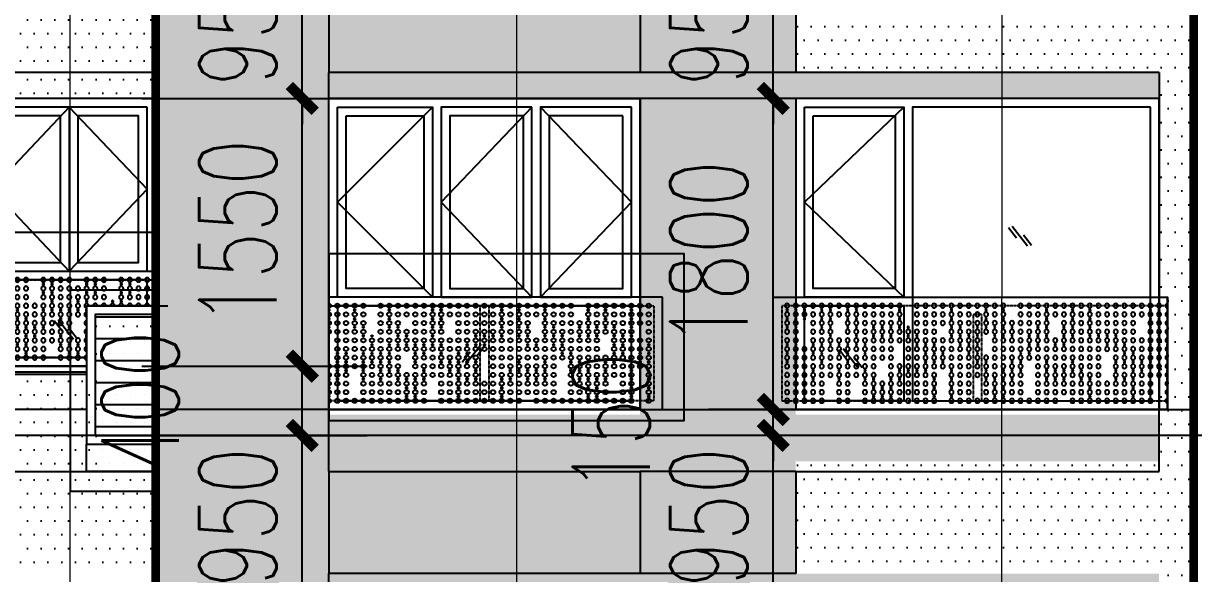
# Model space of a CAD drawing. Header units: millimetres. Extents: x 43 to 235305, y 0 to 139712.
# Drawn here: x 120984 to 127749, y 111491 to 114675 of the extents above; entities that cross this region are included whole.
import ezdxf
from ezdxf.xclip import XClip

# ---------------------------------------------------------------- set-up
doc = ezdxf.new("R2010")
doc.units = ezdxf.units.MM
doc.header["$XCLIPFRAME"] = 2
for name, pattern in [('CONTINOUS', [0]), ('DASH', [0.35, 0.25, -0.1]), ('DOTE', [2.4200000000000004, 2, -0.2, 0.02, -0.2]), ('HIDDEN', [7.5, 5, -2.5])]:
    doc.linetypes.add(name, pattern=pattern)
for name, color, linetype in [('A-AXIS', 1, 'DOTE'), ('A-DRWD-DIMS', 144, 'Continuous'), ('A-ELEV-DRWD', 130, 'Continuous'), ('A-ELEV-LINE', 30, 'Continuous'), ('A-ELEV-LINE1', 33, 'Continuous'), ('A-ELEV-LINE2', 55, 'Continuous'), ('A-ELEV-OPEN', 253, 'Continuous'), ('A-ELEV-OUT2', 6, 'CONTINOUS'), ('A-ELEV-PATT', 55, 'Continuous'), ('A-ELEV-SHUT', 215, 'Continuous'), ('A-HATH1', 251, 'Continuous'), ('D-Hole', 8, 'HIDDEN'), ('DIM_IDEN', 3, 'Continuous'), ('Sun', 138, 'Continuous')]:
    doc.layers.add(name, color=color, linetype=linetype)
doc.styles.add('_TCH_DIM_T3', font='SIMPLEX', dxfattribs={"width": 0.7058823529411767, "bigfont": 'GBCBIG'})
doc.dimstyles.new('_TCH_ARCH&&150', dxfattribs={"dimtxt": 446.25, "dimasz": 150, "dimexe": 375, "dimexo": 450, "dimgap": 150, "dimtad": 1, "dimdec": 0, "dimzin": 0, "dimdsep": 46, "dimtxsty": '_TCH_DIM_T3', "dimblk": 'ARCHTICK', "dimcen": 0.09, "dimclrt": 7, "dimazin": 2, "dimtfac": 1, "dimtdec": 0, "dimtix": 1, "dimtmove": 2, "dimatfit": 3, "dimfxl": 1, "dimtolj": 1, "dimtzin": 0, "dimarcsym": 0})

# ---------------------------------------------------------------- blocks, each defined once
blk = doc.blocks.new('A$C25156A68')
at = {"layer": 'A-ELEV-PATT'}
h = blk.add_hatch(dxfattribs=at)
h.set_pattern_fill('ANSI31', color=256, scale=80, angle=135, style=0)
h.set_pattern_definition([(180, (-96021.55475567048, 77543.15562323859), (-2.131628207280301e-14, -127), [])])
h.paths.add_polyline_path([(50.00002816447522, 850.00000803289), (550.0000281643588, 850.00000803289), (550.0000281860121, 150.00000803289), (50.00002818601206, 150.00000803289)])
at = {"layer": 'A-ELEV-LINE'}
blk.add_lwpolyline([(2.818601205945015e-05, 99.99999999988358), (2.818601205945015e-05, -60.00000000011642), (600.0000281860121, -60.00000000011642), (600.0000281860121, 99.99999999988358)], close=True, dxfattribs=at)
at = {"layer": 'A-ELEV-SHUT'}
for points in [[(2.816447522491217e-05, 900.00000803289), (600.0000281643588, 900.00000803289), (600.0000281860121, 100.00000803289), (2.818601205945015e-05, 100.00000803289)], [(50.00002816447522, 850.00000803289), (550.0000281643588, 850.00000803289), (550.0000281860121, 150.00000803289), (50.00002818601206, 150.00000803289)]]:
    blk.add_lwpolyline(points, close=True, dxfattribs=at)
blk = doc.blocks.new('GGGG')
at = {"layer": 'A-ELEV-OPEN'}
for p, q in [((-176.0290317090694, -227.4544437791919), (0, 0)), ((-127.9908184655942, -95.66718616965227), (-220.3852467753459, -215.0538753734436)), ((-48.03821324394085, -131.787257609365), (44.356215065578, -12.40056840592297))]:
    blk.add_line(p, q, dxfattribs=at)
blk = doc.blocks.new('A$C26D120F1')
blk.add_circle((0, 0), 12.5)
blk = doc.blocks.new('A$C357E671F')
at = {"layer": 'D-Hole', "ltscale": 0.02}
blk.add_line((1055.071095904917, 550), (1055.071095904917, 150.0000000001455), dxfattribs=at)
at = {"layer": 'Sun'}
blk.add_lwpolyline([(2060, 600), (0, 600), (0, -50), (2060, -50)], close=True, dxfattribs=at)
at = {"layer": 'Sun', "color": 8, "linetype": 'DASH', "ltscale": 0.2}
for points in [[(50.07109590491746, 550), (2010.071095904917, 550), (2010.071095904917, 0), (50.07109590491746, 0)], [(1005.071095904976, 550), (1055.071095904917, 550), (1055.071095904917, 0), (1005.071095904976, 0)]]:
    blk.add_lwpolyline(points, close=True, dxfattribs=at)
at = {"layer": 'Sun'}
for centre in [(130, 525), (130, 475), (280, 525), (280, 475), (480, 525), (480, 475), (730, 525), (730, 475), (780, 525), (780, 475), (1130, 525), (1130, 475), (1230, 525), (1230, 475), (1380, 525), (1380, 475), (1630, 525), (1630, 475), (1730, 525), (1730, 475), (1880, 525), (1880, 475), (80, 425), (130, 425), (280, 425), (330, 425), (480, 425), (530, 425), (730, 425), (780, 425), (1130, 425), (1230, 425), (1280, 425), (1380, 425), (1430, 425), (1580, 425), (1630, 425), (1680, 425), (1730, 425), (1780, 425), (1880, 425), (80, 375), (330, 375), (380, 375), (530, 375), (580, 375), (730, 375), (980, 375), (1030, 375), (1080, 375), (1130, 375), (1230, 375), (1280, 375), (1380, 375), (1430, 375), (1480, 375), (1580, 375), (1630, 375), (1680, 375), (1780, 375), (1830, 375), (1880, 375), (80, 325), (80, 275), (180, 275), (230, 275), (330, 275), (380, 325), (380, 275), (430, 275), (480, 325), (480, 275), (530, 325), (580, 325), (630, 325), (630, 275), (680, 325), (680, 275), (730, 325), (780, 325), (780, 275), (880, 275), (930, 325), (930, 275), (980, 325), (1030, 325), (1280, 325), (1330, 325), (1430, 325), (1480, 325), (1480, 275), (1530, 275), (1780, 325), (1780, 275), (1830, 325), (1830, 275), (1930, 275), (1980, 325), (1980, 275), (180, 225), (230, 225), (330, 225), (380, 225), (430, 225), (480, 225), (630, 225), (780, 225), (830, 225), (880, 225), (930, 225), (980, 225), (1230, 225), (1380, 225), (1530, 225), (1580, 225), (1730, 225), (1780, 225), (1930, 225), (1980, 225), (180, 175), (230, 175), (330, 175), (430, 175), (480, 175), (530, 175), (680, 175), (830, 175), (880, 175), (980, 175), (1180, 175), (1230, 175), (1280, 175), (1330, 175), (1380, 175), (1530, 175), (1580, 175), (1630, 175), (1730, 175), (1880, 175), (130, 125), (130, 75), (180, 125), (330, 125), (430, 125), (530, 125), (580, 125), (580, 75), (630, 125), (630, 75), (680, 125), (880, 125), (880, 75), (930, 125), (980, 125), (1130, 125), (1130, 75), (1180, 125), (1280, 125), (1330, 125), (1380, 125), (1580, 125), (1630, 125), (1630, 75), (1680, 125), (1680, 75), (1730, 125), (1880, 125), (1880, 75), (1980, 125), (1980, 75), (130, 25), (580, 25), (630, 25), (880, 25), (1130, 25), (1630, 25), (1680, 25), (1880, 25), (1980, 25)]:
    blk.add_circle(centre, 5, dxfattribs=at)
for p in [(80, 550), (130, 550), (180, 550), (230, 550), (280, 550), (330, 550), (430, 550), (480, 550), (530, 550), (580, 550), (630, 550), (680, 550), (730, 550), (780, 550), (830, 550), (880, 550), (930, 550), (980, 550), (1030, 550), (1080, 550), (1130, 550), (1180, 550), (1230, 550), (1280, 550), (1330, 550), (1380, 550), (1430, 550), (1480, 550), (1530, 550), (1630, 550), (1680, 550), (1730, 550), (1780, 550), (1830, 550), (1880, 550), (1930, 550), (1980, 550), (80, 500), (130, 500), (180, 500), (230, 500), (280, 500), (330, 500), (430, 500), (480, 500), (530, 500), (580, 500), (630, 500), (680, 500), (730, 500), (780, 500), (830, 500), (880, 500), (930, 500), (980, 500), (1030, 500), (1080, 500), (1130, 500), (1180, 500), (1230, 500), (1280, 500), (1330, 500), (1380, 500), (1430, 500), (1480, 500), (1530, 500), (1630, 500), (1680, 500), (1730, 500), (1780, 500), (1830, 500), (1880, 500), (1930, 500), (1980, 500), (80, 450), (80, 400), (130, 450), (130, 400), (180, 450), (180, 400), (230, 450), (230, 400), (280, 450), (280, 400), (330, 450), (330, 400), (430, 450), (430, 400), (480, 450), (480, 400), (530, 450), (530, 400), (580, 400), (630, 450), (630, 400), (680, 450), (680, 400), (730, 450), (730, 400), (780, 450), (780, 400), (880, 450), (880, 400), (930, 450), (930, 400), (980, 450), (980, 400), (1030, 450), (1030, 400), (1080, 450), (1080, 400), (1130, 450), (1130, 400), (1180, 450), (1180, 400), (1230, 450), (1230, 400), (1280, 450), (1280, 400), (1380, 450), (1380, 400), (1430, 450), (1430, 400), (1480, 450), (1480, 400), (1530, 450), (1530, 400), (1580, 450), (1580, 400), (1630, 450), (1630, 400), (1680, 450), (1680, 400), (1730, 450), (1730, 400), (1780, 450), (1780, 400), (1830, 450), (1830, 400), (1880, 450), (1880, 400), (1930, 450), (1980, 450), (1980, 400), (80, 350), (180, 350), (230, 350), (280, 350), (330, 350), (380, 350), (430, 350), (480, 350), (530, 350), (580, 350), (630, 350), (680, 350), (730, 350), (780, 350), (830, 350), (880, 350), (930, 350), (980, 350), (1030, 350), (1080, 350), (1130, 350), (1180, 350), (1230, 350), (1280, 350), (1330, 350), (1380, 350), (1430, 350), (1480, 350), (1530, 350), (1580, 350), (1630, 350), (1680, 350), (1780, 350), (1830, 350), (1880, 350), (1930, 350), (1980, 350), (80, 300), (180, 300), (230, 300), (280, 300), (330, 300), (380, 300), (430, 300), (480, 300), (530, 300), (580, 300), (630, 300), (680, 300), (730, 300), (780, 300), (830, 300), (880, 300), (930, 300), (980, 300), (1030, 300), (1080, 300), (1130, 300), (1180, 300), (1230, 300), (1280, 300), (1330, 300), (1380, 300), (1430, 300), (1480, 300), (1530, 300), (1580, 300), (1630, 300), (1680, 300), (1780, 300), (1830, 300), (1880, 300), (1930, 300), (1980, 300), (80, 250), (80, 200), (130, 200), (180, 250), (180, 200), (230, 250), (230, 200), (280, 250), (280, 200), (330, 250), (330, 200), (380, 250), (380, 200), (430, 250), (430, 200), (480, 250), (480, 200), (530, 250), (530, 200), (630, 250), (630, 200), (680, 250), (680, 200), (730, 250), (730, 200), (780, 250), (780, 200), (830, 250), (830, 200), (880, 250), (880, 200), (930, 250), (930, 200), (980, 250), (980, 200), (1080, 250), (1080, 200), (1130, 250), (1130, 200), (1180, 250), (1180, 200), (1230, 250), (1230, 200), (1280, 250), (1280, 200), (1330, 250), (1330, 200), (1380, 250), (1380, 200), (1430, 250), (1430, 200), (1480, 250), (1530, 250), (1530, 200), (1580, 250), (1580, 200), (1630, 250), (1630, 200), (1680, 250), (1680, 200), (1730, 250), (1730, 200), (1780, 250), (1780, 200), (1830, 250), (1830, 200), (1880, 250), (1880, 200), (1930, 250), (1930, 200), (1980, 250), (1980, 200), (80, 150), (130, 150), (180, 150), (230, 150), (330, 150), (380, 150), (430, 150), (480, 150), (530, 150), (580, 150), (630, 150), (680, 150), (730, 150), (780, 150), (830, 150), (880, 150), (930, 150), (980, 150), (1080, 150), (1130, 150), (1180, 150), (1230, 150), (1280, 150), (1330, 150), (1380, 150), (1430, 150), (1530, 150), (1580, 150), (1630, 150), (1680, 150), (1730, 150), (1780, 150), (1830, 150), (1880, 150), (1980, 150), (80, 100), (130, 100), (180, 100), (230, 100), (330, 100), (380, 100), (430, 100), (480, 100), (530, 100), (580, 100), (630, 100), (680, 100), (780, 100), (830, 100), (880, 100), (930, 100), (980, 100), (1030, 100), (1080, 100), (1130, 100), (1180, 100), (1230, 100), (1280, 100), (1330, 100), (1380, 100), (1430, 100), (1530, 100), (1580, 100), (1630, 100), (1680, 100), (1730, 100), (1830, 100), (1880, 100), (1980, 100), (80, 50), (80, 0), (130, 50), (130, 0), (180, 50), (180, 0), (230, 50), (230, 0), (280, 0), (330, 50), (330, 0), (380, 50), (380, 0), (430, 50), (430, 0), (480, 50), (480, 0), (530, 50), (530, 0), (580, 50), (580, 0), (630, 50), (630, 0), (680, 50), (680, 0), (780, 50), (780, 0), (830, 50), (830, 0), (880, 50), (880, 0), (930, 50), (930, 0), (980, 50), (980, 0), (1030, 50), (1030, 0), (1080, 50), (1080, 0), (1130, 50), (1130, 0), (1180, 50), (1180, 0), (1230, 50), (1230, 0), (1280, 50), (1330, 50), (1330, 0), (1380, 50), (1380, 0), (1430, 50), (1430, 0), (1480, 0), (1530, 50), (1530, 0), (1580, 50), (1580, 0), (1630, 50), (1630, 0), (1680, 50), (1680, 0), (1730, 50), (1730, 0), (1780, 0), (1830, 50), (1830, 0), (1880, 50), (1880, 0), (1980, 50), (1980, 0)]:
    blk.add_blockref('A$C26D120F1', p, dxfattribs=at)
blk = doc.blocks.new('A$C55CC3E66')
at = {"layer": 'A-ELEV-DRWD'}
for points in [[(49.99946904956596, 1750.000250121375), (574.9994691211614, 1750.000250121433), (574.9994691212196, 650.0002491150226), (49.99946904962417, 650.0002491149644)], [(99.99946904944954, 1700.000250121375), (524.9994691211614, 1700.000250121433), (524.9994691212196, 700.0002491150226), (99.99946904962417, 700.0002491149644)], [(624.9994690127205, 1750.000250121579), (1149.999469084432, 1750.000250121637), (1149.999469084723, 650.0002491148771), (624.9994690130115, 650.0002491148189)], [(674.9994690128369, 1700.000250121579), (1099.999469084432, 1700.000250121637), (1099.999469084723, 700.0002491148771), (674.9994690130115, 700.0002491148189)], [(1749.999469156377, 1750.000250121724), (1199.999469084665, 1750.000250121637), (1199.999469084723, 650.0002491148771), (1749.999469156435, 650.0002491149644)], [(1699.999469156261, 1700.000250121724), (1249.999469084665, 1700.000250121637), (1249.999469084723, 700.0002491148771), (1699.999469156435, 700.0002491149644)], [(1445.264587317128, 50.00024808663875), (49.99946915637702, 50.00024808669696), (49.99946915637702, 600.0002491149935), (1749.999469156377, 600.0002491149353), (1749.999469156377, 50.00024808678427), (49.99946915637702, 50.00024808681337)]]:
    blk.add_lwpolyline(points, close=True, dxfattribs=at)
at = {"layer": 'A-ELEV-LINE1'}
blk.add_lwpolyline([(1799.999469156493, 1800.000250121753), (-0.0005308435065671802, 1800.000250121753), (-0.000530843622982502, 0.000250123004661873), (1799.999469156377, 0.000250123004661873)], close=True, dxfattribs=at)
at = {"layer": 'A-ELEV-OPEN'}
for points in [[(574.9994691211614, 1750.000250121782), (49.99946904962417, 1200.000249618344), (574.9994691214524, 650.0002491150226)], [(624.9994690128369, 1750.000250121579), (1149.999469084549, 1200.000249618257), (624.9994690128951, 650.0002491148189)], [(1199.999469084549, 1750.000250121637), (1749.999469156261, 1200.000249618344), (1199.999469084607, 650.0002491148771)]]:
    blk.add_lwpolyline(points, dxfattribs=at)
at = {"layer": 'A-ELEV-OPEN', "extrusion": (0, 0, -1), "xscale": 0.5, "yscale": 0.5, "zscale": -0.5}
blk.add_blockref('GGGG', (-918.7941323898267, 378.4188327957527), dxfattribs=at)
at = {"layer": 'Sun'}
ref = blk.add_blockref('A$C357E671F', (1929.999469049624, 50.00025010760874), dxfattribs=dict(at, xscale=-1))
XClip(ref).set_block_clipping_path([(129.99999989321805, -113.494122393211), (2185.2464638700185, 850.0000000147702)])
blk = doc.blocks.new('A$C51B9566A')
at = {"layer": 'Sun'}
blk.add_lwpolyline([(1260, 550), (0, 550), (0, 0), (1260, 0)], close=True, dxfattribs=at)
at = {"layer": 'Sun', "color": 8, "linetype": 'DASH', "ltscale": 0.2}
blk.add_lwpolyline([(1210, 500), (50, 500), (50, 50), (1210, 50)], close=True, dxfattribs=at)
at = {"layer": 'Sun'}
for centre in [(80, 475), (130, 475), (280, 475), (330, 475), (480, 475), (530, 475), (730, 475), (780, 475), (1130, 475), (80, 425), (130, 425), (280, 425), (330, 425), (480, 425), (530, 425), (730, 425), (780, 425), (1130, 425), (80, 375), (330, 375), (380, 375), (530, 375), (580, 375), (730, 375), (980, 375), (1030, 375), (1080, 375), (1130, 375), (1180, 375), (80, 325), (80, 275), (180, 275), (230, 275), (330, 275), (380, 325), (380, 275), (430, 275), (480, 325), (480, 275), (530, 325), (580, 325), (630, 325), (630, 275), (680, 325), (680, 275), (730, 325), (780, 325), (780, 275), (880, 275), (930, 325), (930, 275), (980, 325), (1030, 325), (1080, 275), (1180, 325), (180, 225), (230, 225), (330, 225), (380, 225), (430, 225), (480, 225), (630, 225), (780, 225), (830, 225), (880, 225), (930, 225), (980, 225), (1080, 225), (1130, 225), (180, 175), (230, 175), (330, 175), (430, 175), (480, 175), (530, 175), (680, 175), (830, 175), (880, 175), (980, 175), (1130, 175), (1180, 175), (130, 125), (130, 75), (180, 125), (330, 125), (430, 125), (530, 125), (580, 125), (580, 75), (630, 125), (630, 75), (680, 125), (880, 125), (880, 75), (930, 125), (980, 125), (1130, 125), (1130, 75), (1180, 125)]:
    blk.add_circle(centre, 5, dxfattribs=at)
for p in [(80, 500), (130, 500), (180, 500), (230, 500), (280, 500), (330, 500), (430, 500), (480, 500), (530, 500), (630, 500), (680, 500), (730, 500), (780, 500), (880, 500), (930, 500), (980, 500), (1030, 500), (1080, 500), (1130, 500), (1180, 500), (80, 450), (80, 400), (130, 450), (130, 400), (180, 450), (180, 400), (230, 450), (230, 400), (280, 450), (280, 400), (330, 450), (330, 400), (430, 450), (430, 400), (480, 450), (480, 400), (530, 450), (530, 400), (580, 450), (580, 400), (630, 450), (630, 400), (680, 450), (680, 400), (730, 450), (730, 400), (780, 450), (780, 400), (880, 450), (880, 400), (930, 450), (930, 400), (980, 450), (980, 400), (1030, 450), (1030, 400), (1080, 450), (1080, 400), (1130, 450), (1130, 400), (1180, 450), (1180, 400), (80, 350), (180, 350), (230, 350), (280, 350), (330, 350), (380, 350), (430, 350), (480, 350), (530, 350), (580, 350), (630, 350), (680, 350), (730, 350), (780, 350), (830, 350), (880, 350), (930, 350), (980, 350), (1030, 350), (1080, 350), (1130, 350), (1180, 350), (80, 300), (180, 300), (230, 300), (280, 300), (330, 300), (380, 300), (430, 300), (480, 300), (530, 300), (580, 300), (630, 300), (680, 300), (730, 300), (780, 300), (830, 300), (880, 300), (930, 300), (980, 300), (1030, 300), (1080, 300), (1130, 300), (1180, 300), (80, 250), (80, 200), (130, 200), (180, 250), (180, 200), (230, 250), (230, 200), (280, 250), (280, 200), (330, 250), (330, 200), (380, 250), (380, 200), (430, 250), (430, 200), (480, 250), (480, 200), (530, 250), (530, 200), (630, 250), (630, 200), (680, 250), (680, 200), (730, 250), (730, 200), (780, 250), (780, 200), (830, 250), (830, 200), (880, 250), (880, 200), (930, 250), (930, 200), (980, 250), (980, 200), (1080, 250), (1080, 200), (1130, 250), (1130, 200), (1180, 250), (1180, 200), (80, 150), (130, 150), (180, 150), (230, 150), (330, 150), (380, 150), (430, 150), (480, 150), (530, 150), (580, 150), (630, 150), (680, 150), (730, 150), (780, 150), (830, 150), (880, 150), (930, 150), (980, 150), (1080, 150), (1130, 150), (1180, 150), (80, 100), (130, 100), (180, 100), (230, 100), (330, 100), (380, 100), (430, 100), (480, 100), (530, 100), (580, 100), (630, 100), (680, 100), (780, 100), (830, 100), (880, 100), (930, 100), (980, 100), (1030, 100), (1080, 100), (1130, 100), (1180, 100), (80, 50), (130, 50), (180, 50), (230, 50), (280, 50), (330, 50), (380, 50), (430, 50), (480, 50), (530, 50), (580, 50), (630, 50), (680, 50), (780, 50), (830, 50), (880, 50), (930, 50), (980, 50), (1030, 50), (1080, 50), (1130, 50), (1180, 50)]:
    blk.add_blockref('A$C26D120F1', p, dxfattribs=at)
blk = doc.blocks.new('A$C448F658A')
at = {"layer": 'A-ELEV-DRWD'}
blk.add_line((499.9996489819023, 1699.999977486004), (499.9996489817859, 749.9999764795648), dxfattribs=at)
for points in [[(49.9996489463374, 1699.999977486063), (949.999649017991, 1699.999977486063), (949.9996490178746, 749.9999764796521), (49.99964894622099, 749.9999764796521)], [(49.99964894674486, 699.9999764795939), (949.9996489464538, 699.9999764795939), (949.9996489464538, 249.9999754512974), (49.99964894697769, 249.9999754512974)]]:
    blk.add_lwpolyline(points, close=True, dxfattribs=at)
for points in [[(449.9996489817859, 799.9999764795648), (99.99964894622099, 799.9999764796521), (99.9996489463374, 1649.999977486063), (449.9996489819023, 1649.999977486004), (449.9996489817859, 799.9999764795648)], [(549.9996489817859, 799.9999764795648), (549.9996489819023, 1649.999977486004), (899.999649017991, 1649.999977486063), (899.9996490178746, 799.9999764796521), (549.9996489817859, 799.9999764795648)]]:
    blk.add_lwpolyline(points, dxfattribs=at)
at = {"layer": 'A-ELEV-LINE1'}
blk.add_lwpolyline([(-0.000351053022313863, 199.9999774875178), (-0.0003510536625981331, 1749.999977486237), (999.9996489463374, 1749.999977486237), (999.999648946512, 199.9999774875178), (-0.000351053022313863, 199.9999774875178)], dxfattribs=at)
at = {"layer": 'A-ELEV-OPEN'}
for points in [[(499.9996489819023, 1699.999977486004), (49.99964894627919, 1224.999976982857), (499.9996489817859, 749.9999764796521)], [(499.9996489819023, 1699.999977486004), (949.9996490179328, 1224.999976982857), (499.9996489820187, 749.9999764796521)]]:
    blk.add_lwpolyline(points, dxfattribs=at)
at = {"layer": 'A-ELEV-DRWD', "xscale": 0.5, "yscale": 0.5, "zscale": 0.5}
blk.add_blockref('GGGG', (564.6345764442231, 469.0350067435356), dxfattribs=at)
at = {"layer": 'Sun'}
ref = blk.add_blockref('A$C51B9566A', (-130.000351053488, 199.9999774875178), dxfattribs=at)
XClip(ref).set_block_clipping_path([(130.00000000020373, -35.01187695679255), (1301.5942964869027, 774.9999999994179)])
blk = doc.blocks.new('A$C6C3206BB')
at = {"layer": 'Sun'}
blk.add_lwpolyline([(2960, 600), (0, 600), (0, -50), (2960, -50)], close=True, dxfattribs=at)
at = {"layer": 'Sun', "color": 8, "linetype": 'DASH', "ltscale": 0.2}
for points in [[(50.07109590491746, 550), (2910.071095904917, 550), (2910.071095904917, 0), (50.07109590491746, 0)], [(1755.000000000058, 500), (1805, 500), (1805, 0), (1755.000000000058, 0)]]:
    blk.add_lwpolyline(points, close=True, dxfattribs=at)
at = {"layer": 'Sun'}
for centre in [(130, 525), (130, 475), (280, 525), (280, 475), (480, 525), (480, 475), (730, 525), (730, 475), (780, 525), (780, 475), (1130, 525), (1130, 475), (1230, 525), (1230, 475), (1380, 525), (1380, 475), (1630, 525), (1630, 475), (1730, 525), (1730, 475), (1930, 525), (1930, 475), (2230, 525), (2230, 475), (2480, 525), (2480, 475), (2530, 525), (2530, 475), (2630, 525), (2630, 475), (2680, 525), (2680, 475), (2780, 525), (2780, 475), (2830, 525), (2830, 475), (2880, 525), (2880, 475), (80, 425), (130, 425), (280, 425), (330, 425), (480, 425), (530, 425), (730, 425), (780, 425), (1130, 425), (1230, 425), (1280, 425), (1380, 425), (1430, 425), (1580, 425), (1630, 425), (1680, 425), (1730, 425), (1780, 425), (1880, 425), (1930, 425), (2180, 425), (2230, 425), (2280, 425), (2330, 425), (2380, 425), (2480, 425), (2530, 425), (2630, 425), (2680, 425), (2830, 425), (2880, 425), (80, 375), (330, 375), (380, 375), (530, 375), (580, 375), (730, 375), (980, 375), (1030, 375), (1080, 375), (1130, 375), (1230, 375), (1280, 375), (1380, 375), (1430, 375), (1480, 375), (1580, 375), (1630, 375), (1680, 375), (1780, 375), (1830, 375), (1880, 375), (1930, 375), (2130, 375), (2180, 375), (2280, 375), (2330, 375), (2380, 375), (2480, 375), (2630, 375), (80, 325), (180, 275), (230, 275), (330, 275), (380, 325), (380, 275), (430, 275), (480, 325), (480, 275), (530, 325), (580, 325), (630, 325), (630, 275), (680, 325), (680, 275), (730, 325), (780, 325), (780, 275), (880, 275), (930, 325), (930, 275), (980, 325), (1030, 325), (1280, 325), (1330, 325), (1430, 325), (1480, 325), (1480, 275), (1530, 275), (1780, 325), (1780, 275), (1830, 325), (1830, 275), (1880, 325), (1980, 275), (2030, 325), (2030, 275), (2080, 325), (2080, 275), (2130, 325), (2430, 325), (2430, 275), (2480, 325), (2530, 325), (2530, 275), (2580, 325), (2580, 275), (2630, 325), (2680, 325), (2680, 275), (2730, 325), (2730, 275), (2830, 325), (2830, 275), (2880, 325), (2880, 275), (180, 225), (230, 225), (330, 225), (380, 225), (430, 225), (480, 225), (630, 225), (780, 225), (830, 225), (880, 225), (930, 225), (980, 225), (1230, 225), (1380, 225), (1530, 225), (1580, 225), (1730, 225), (1780, 225), (1980, 225), (2030, 225), (2080, 225), (2530, 225), (2680, 225), (2830, 225), (2880, 225), (180, 175), (230, 175), (330, 175), (430, 175), (480, 175), (530, 175), (680, 175), (830, 175), (880, 175), (980, 175), (1180, 175), (1230, 175), (1280, 175), (1330, 175), (1380, 175), (1530, 175), (1580, 175), (1630, 175), (1730, 175), (1930, 175), (2080, 175), (2130, 175), (2180, 175), (2230, 175), (2430, 175), (2580, 175), (2730, 175), (130, 125), (130, 75), (180, 125), (330, 125), (430, 125), (530, 125), (580, 125), (580, 75), (630, 125), (630, 75), (680, 125), (880, 125), (880, 75), (930, 125), (980, 125), (1130, 125), (1130, 75), (1180, 125), (1280, 125), (1330, 125), (1380, 125), (1580, 125), (1630, 125), (1630, 75), (1680, 125), (1680, 75), (1730, 125), (1930, 125), (1930, 75), (2030, 125), (2030, 75), (2230, 125), (2280, 125), (2280, 75), (2330, 75), (2380, 125), (2380, 75), (2430, 125), (2580, 125), (2730, 125), (130, 25), (580, 25), (630, 25), (880, 25), (1130, 25), (1630, 25), (1680, 25), (1930, 25), (2030, 25), (2280, 25), (2330, 25), (2380, 25)]:
    blk.add_circle(centre, 5, dxfattribs=at)
for p in [(80, 550), (130, 550), (180, 550), (230, 550), (280, 550), (330, 550), (430, 550), (480, 550), (530, 550), (580, 550), (630, 550), (680, 550), (730, 550), (780, 550), (830, 550), (880, 550), (930, 550), (980, 550), (1030, 550), (1080, 550), (1130, 550), (1180, 550), (1230, 550), (1280, 550), (1330, 550), (1380, 550), (1430, 550), (1480, 550), (1530, 550), (1630, 550), (1680, 550), (1730, 550), (1780, 550), (1830, 550), (1880, 550), (1930, 550), (1980, 550), (2030, 550), (2080, 550), (2130, 550), (2230, 550), (2280, 550), (2330, 550), (2380, 550), (2430, 550), (2480, 550), (2530, 550), (2580, 550), (2630, 550), (2680, 550), (2730, 550), (2780, 550), (2830, 550), (2880, 550), (80, 500), (130, 500), (180, 500), (230, 500), (280, 500), (330, 500), (430, 500), (480, 500), (530, 500), (580, 500), (630, 500), (680, 500), (730, 500), (780, 500), (830, 500), (880, 500), (930, 500), (980, 500), (1030, 500), (1080, 500), (1130, 500), (1180, 500), (1230, 500), (1280, 500), (1330, 500), (1380, 500), (1430, 500), (1480, 500), (1530, 500), (1630, 500), (1680, 500), (1730, 500), (1780, 500), (1830, 500), (1880, 500), (1930, 500), (1980, 500), (2030, 500), (2080, 500), (2130, 500), (2230, 500), (2280, 500), (2330, 500), (2380, 500), (2430, 500), (2480, 500), (2530, 500), (2580, 500), (2630, 500), (2680, 500), (2730, 500), (2780, 500), (2830, 500), (2880, 500), (80, 450), (80, 400), (130, 450), (130, 400), (180, 450), (180, 400), (230, 450), (230, 400), (280, 450), (280, 400), (330, 450), (330, 400), (430, 450), (430, 400), (480, 450), (480, 400), (530, 450), (530, 400), (580, 400), (630, 450), (630, 400), (680, 450), (680, 400), (730, 450), (730, 400), (780, 450), (780, 400), (880, 450), (880, 400), (930, 450), (930, 400), (980, 450), (980, 400), (1030, 450), (1030, 400), (1080, 450), (1080, 400), (1130, 450), (1130, 400), (1180, 450), (1180, 400), (1230, 450), (1230, 400), (1280, 450), (1280, 400), (1380, 450), (1380, 400), (1430, 450), (1430, 400), (1480, 450), (1480, 400), (1530, 450), (1530, 400), (1580, 450), (1580, 400), (1630, 450), (1630, 400), (1680, 450), (1680, 400), (1730, 450), (1730, 400), (1780, 450), (1780, 400), (1830, 450), (1830, 400), (1880, 450), (1880, 400), (1930, 450), (1930, 400), (1980, 450), (2030, 450), (2030, 400), (2080, 450), (2080, 400), (2130, 450), (2130, 400), (2180, 400), (2230, 450), (2230, 400), (2280, 450), (2280, 400), (2330, 450), (2330, 400), (2380, 450), (2380, 400), (2430, 450), (2430, 400), (2480, 450), (2480, 400), (2530, 450), (2530, 400), (2630, 450), (2630, 400), (2680, 450), (2680, 400), (2730, 450), (2730, 400), (2830, 450), (2830, 400), (2880, 450), (2880, 400), (80, 350), (180, 350), (230, 350), (280, 350), (330, 350), (380, 350), (430, 350), (480, 350), (530, 350), (580, 350), (630, 350), (680, 350), (730, 350), (780, 350), (830, 350), (880, 350), (930, 350), (980, 350), (1030, 350), (1080, 350), (1130, 350), (1180, 350), (1230, 350), (1280, 350), (1330, 350), (1380, 350), (1430, 350), (1480, 350), (1530, 350), (1580, 350), (1630, 350), (1680, 350), (1780, 350), (1830, 350), (1880, 350), (1930, 350), (1980, 350), (2030, 350), (2080, 350), (2130, 350), (2180, 350), (2230, 350), (2280, 350), (2330, 350), (2380, 350), (2430, 350), (2480, 350), (2530, 350), (2580, 350), (2630, 350), (2680, 350), (2730, 350), (2830, 350), (2880, 350), (80, 300), (180, 300), (230, 300), (280, 300), (330, 300), (380, 300), (430, 300), (480, 300), (530, 300), (580, 300), (630, 300), (680, 300), (730, 300), (780, 300), (830, 300), (880, 300), (930, 300), (980, 300), (1030, 300), (1080, 300), (1130, 300), (1180, 300), (1230, 300), (1280, 300), (1330, 300), (1380, 300), (1430, 300), (1480, 300), (1530, 300), (1580, 300), (1630, 300), (1680, 300), (1780, 300), (1830, 300), (1880, 300), (1930, 300), (1980, 300), (2030, 300), (2080, 300), (2130, 300), (2180, 300), (2280, 300), (2330, 300), (2380, 300), (2430, 300), (2480, 300), (2530, 300), (2580, 300), (2630, 300), (2680, 300), (2730, 300), (2780, 300), (2830, 300), (2880, 300), (80, 250), (80, 200), (130, 200), (180, 250), (180, 200), (230, 250), (230, 200), (280, 250), (280, 200), (330, 250), (330, 200), (380, 250), (380, 200), (430, 250), (430, 200), (480, 250), (480, 200), (530, 250), (530, 200), (630, 250), (630, 200), (680, 250), (680, 200), (730, 250), (730, 200), (780, 250), (780, 200), (830, 250), (830, 200), (880, 250), (880, 200), (930, 250), (930, 200), (980, 250), (980, 200), (1080, 250), (1080, 200), (1130, 250), (1130, 200), (1180, 250), (1180, 200), (1230, 250), (1230, 200), (1280, 250), (1280, 200), (1330, 250), (1330, 200), (1380, 250), (1380, 200), (1430, 250), (1430, 200), (1480, 250), (1530, 250), (1530, 200), (1580, 250), (1580, 200), (1630, 250), (1630, 200), (1680, 250), (1680, 200), (1730, 250), (1730, 200), (1780, 250), (1780, 200), (1830, 250), (1830, 200), (1880, 250), (1880, 200), (1930, 250), (1930, 200), (1980, 250), (1980, 200), (2030, 250), (2030, 200), (2080, 250), (2080, 200), (2130, 250), (2130, 200), (2180, 250), (2180, 200), (2230, 200), (2280, 250), (2280, 200), (2330, 250), (2380, 250), (2380, 200), (2430, 250), (2430, 200), (2480, 250), (2480, 200), (2530, 250), (2530, 200), (2580, 250), (2580, 200), (2630, 250), (2630, 200), (2680, 250), (2680, 200), (2730, 250), (2730, 200), (2780, 250), (2780, 200), (2830, 250), (2830, 200), (2880, 250), (2880, 200), (80, 150), (130, 150), (180, 150), (230, 150), (330, 150), (380, 150), (430, 150), (480, 150), (530, 150), (580, 150), (630, 150), (680, 150), (730, 150), (780, 150), (830, 150), (880, 150), (930, 150), (980, 150), (1080, 150), (1130, 150), (1180, 150), (1230, 150), (1280, 150), (1330, 150), (1380, 150), (1430, 150), (1530, 150), (1580, 150), (1630, 150), (1680, 150), (1730, 150), (1780, 150), (1830, 150), (1880, 150), (1930, 150), (2030, 150), (2080, 150), (2130, 150), (2180, 150), (2230, 150), (2280, 150), (2380, 150), (2430, 150), (2480, 150), (2530, 150), (2580, 150), (2630, 150), (2680, 150), (2730, 150), (2780, 150), (2830, 150), (2880, 150), (80, 100), (130, 100), (180, 100), (230, 100), (330, 100), (380, 100), (430, 100), (480, 100), (530, 100), (580, 100), (630, 100), (680, 100), (780, 100), (830, 100), (880, 100), (930, 100), (980, 100), (1030, 100), (1080, 100), (1130, 100), (1180, 100), (1230, 100), (1280, 100), (1330, 100), (1380, 100), (1430, 100), (1530, 100), (1580, 100), (1630, 100), (1680, 100), (1730, 100), (1830, 100), (1880, 100), (1930, 100), (2030, 100), (2080, 100), (2130, 100), (2180, 100), (2230, 100), (2280, 100), (2330, 100), (2380, 100), (2430, 100), (2530, 100), (2580, 100), (2680, 100), (2730, 100), (2780, 100), (2830, 100), (2880, 100), (80, 50), (80, 0), (130, 50), (130, 0), (180, 50), (180, 0), (230, 50), (230, 0), (280, 0), (330, 50), (330, 0), (380, 50), (380, 0), (430, 50), (430, 0), (480, 50), (480, 0), (530, 50), (530, 0), (580, 50), (580, 0), (630, 50), (630, 0), (680, 50), (680, 0), (780, 50), (780, 0), (830, 50), (830, 0), (880, 50), (880, 0), (930, 50), (930, 0), (980, 50), (980, 0), (1030, 50), (1030, 0), (1080, 50), (1080, 0), (1130, 50), (1130, 0), (1180, 50), (1180, 0), (1230, 50), (1230, 0), (1280, 50), (1330, 50), (1330, 0), (1380, 50), (1380, 0), (1430, 50), (1430, 0), (1480, 0), (1530, 50), (1530, 0), (1580, 50), (1580, 0), (1630, 50), (1630, 0), (1680, 50), (1680, 0), (1730, 50), (1730, 0), (1780, 0), (1830, 50), (1830, 0), (1880, 50), (1880, 0), (1930, 50), (1930, 0), (2030, 50), (2030, 0), (2080, 50), (2080, 0), (2130, 50), (2130, 0), (2180, 50), (2180, 0), (2230, 50), (2230, 0), (2280, 50), (2280, 0), (2330, 50), (2330, 0), (2380, 50), (2380, 0), (2430, 50), (2430, 0), (2530, 50), (2530, 0), (2580, 50), (2580, 0), (2680, 50), (2680, 0), (2730, 50), (2730, 0), (2780, 50), (2780, 0), (2830, 50), (2830, 0), (2880, 50), (2880, 0)]:
    blk.add_blockref('A$C26D120F1', p, dxfattribs=at)
blk = doc.blocks.new('A$C33016C81')
at = {"layer": 'A-HATH1'}
h = blk.add_hatch(dxfattribs=at)
h.set_pattern_fill('DOTS', color=256, scale=50, style=0)
h.set_pattern_definition([(7.016709298534877e-15, (4199.999918452348, 120.0000080330065), (39.6875, 79.375), [0, -79.375])])
h.paths.add_polyline_path([(6499.999918379704, 5590.000008032919), (4399.999918451882, 5590.000008032919), (4399.999918451882, 5920.000000000087), (4199.999918452348, 5920.000000000087), (4199.999918452348, 120.0000080330065), (4399.999918451416, 120.0000080330065), (4399.999918451416, 150.0000540064939), (4399.9999184513, 1950.000054006116), (4399.999918451766, 2100.000008032512), (6499.999918379821, 2100.000008032657), (6499.999918379704, 2750.000008032919), (4399.999918451882, 2750.000008032919), (4399.999918451416, 3050.000054006494), (4399.9999184513, 4850.000054006116), (4399.999918451766, 5000.000008032453), (6499.999918379821, 5000.000008032715)])
h = blk.add_hatch(dxfattribs=at)
h.set_pattern_fill('DOTS', color=256, scale=50, style=0)
h.set_pattern_definition([(7.016709298534877e-15, (4399.999918430403, 150.0000080330356), (39.6875, 79.375), [0, -79.375])])
h.paths.add_polyline_path([(9199.999918454676, 5919.999954026513), (7399.999918526621, 5919.999954026513), (7399.999918526621, 5949.999999999971), (6499.999918379588, 5949.999999999971), (6499.999918379588, 5920.000000000087), (4399.999918451882, 5920.000000000087), (4399.999918451882, 5590.000008032919), (6499.999918379704, 5590.000008032919), (7399.999918454385, 5590.000008032919), (9199.999918454676, 5590.000008032919)])
h.paths.add_polyline_path([(7399.999918379704, 5590.000008032919), (6499.999918379704, 5590.000008032686), (6499.999918379821, 5000.000008032686), (7399.999918379821, 5000.000008032774)])
h.paths.add_polyline_path([(9199.999918379704, 5590.000008032919), (7399.999918379704, 5590.000008033065), (7399.999918379821, 5000.000008032832), (9199.99991837982, 5000.000008033036)])
h.paths.add_polyline_path([(9199.999918090238, 5000.000008033036), (7399.999918379821, 5000.000008032832), (6499.999918379646, 5000.000008032686), (4399.999918451766, 5000.000008032453), (4399.999918430403, 4850.000054006116), (6499.999918379472, 4850.000008032628), (7399.999918454443, 4850.000008032774), (9199.999918090238, 4850.000008596428)])
h.paths.add_polyline_path([(7399.999918090296, 4850.000008032774), (6499.999918379472, 4850.000008032686), (6499.999918379588, 3050.000008032919), (7399.999918090471, 3050.000008032919)])
h.paths.add_polyline_path([(9199.999918454676, 3019.999962059432), (7399.999918526562, 3019.999962059403), (7399.999918526562, 3050.000008032919), (6499.999918379588, 3050.000008032919), (6499.999918379588, 3020.000008033006), (4399.999918451882, 3020.000008033006), (4399.999918451882, 2750.000008032919), (6499.999918379704, 2750.000008032919), (7399.999918454385, 2750.000008032774), (9199.999918454676, 2750.000008032919)])
h.paths.add_polyline_path([(7399.999918379704, 2750.000008032774), (6499.999918379704, 2750.000008032686), (6499.999918379821, 2100.000008032686), (7399.999918379821, 2100.000008032774)])
h.paths.add_polyline_path([(9199.999918090238, 2100.000008032919), (7399.999918379821, 2100.000008032745), (6499.999918379646, 2100.000008032686), (4399.999918451766, 2100.000008032512), (4399.999918430403, 1950.000054006116), (6499.999918379472, 1950.000008032628), (7399.999918454443, 1950.000008032774), (9199.999918090238, 1950.000008596428)])
h.paths.add_polyline_path([(9199.999918454734, 2750.000008032919), (7399.999918379704, 2750.000008032919), (7399.999918379821, 2100.000008032745), (9199.999918454618, 2100.000008032919)])
h.paths.add_polyline_path([(10199.9999184513, 5649.999991966964), (10199.9999184513, 5749.999999999854), (10199.9999184513, 5950.000008597708), (9999.999918441055, 5949.999999999971), (9199.999918454152, 5949.999999999971), (9199.999918454094, 5800.000000000058), (9199.999918454676, 5590.000008032919), (9199.99991837982, 5000.000008033123), (9199.999918090238, 4850.000008596428), (9199.99991809047, 3050.000008597708), (10199.9999184513, 3050.000008597708)])
h.paths.add_polyline_path([(10199.9999184513, 3050.000008597708), (9199.999918454734, 3050.000008597708), (9199.999918454734, 3019.999962059432), (9199.999918454676, 2750.000008032919), (9199.999918454618, 2100.000008032919), (9199.999918090238, 1950.000008596428), (9199.99991809047, 150.0000085977081), (10199.9999184513, 150.0000085977081)])
h.paths.add_polyline_path([(7399.999918090296, 1950.000008032774), (6499.999918379472, 1950.000008032686), (6499.999918379588, 150.0000080330356), (7399.999918090471, 150.0000085977081)])
h = blk.add_hatch(dxfattribs=at)
h.set_pattern_fill('DOTS', color=256, scale=50, style=0)
h.set_pattern_definition([(7.016709298534877e-15, (10199.9999184513, 2750.000008031988), (39.6875, 79.375), [0, -79.375])])
h.paths.add_polyline_path([(11199.99991845211, 3270.000008032919), (10549.99991843494, 3270.00000802867), (10549.99991842476, 3600.000008032919), (10199.9999184513, 3600.000008032919), (10199.9999184513, 2689.999999999854), (11199.99991845206, 2690.000008031813), (11199.9999184513, 3050.000008597708), (11850.00047836147, 3050.000008597708), (11850.00047836147, 5950.000088887609), (11699.99976646842, 5950.000276103907), (11199.9999184513, 5950.000276103907), (11199.99991845194, 5000.000008032133), (10199.9999184513, 5000.000008031639), (10199.9999184513, 4850.000008031639), (11199.99991845211, 4850.000008031639)])
h = blk.add_hatch(dxfattribs=at)
h.set_pattern_fill('DOTS', color=256, scale=50, style=0)
h.set_pattern_definition([(7.016709298534877e-15, (10199.9999184513, 5000.000008031639), (39.6875, 79.375), [0, -79.375])])
h.paths.add_polyline_path([(11199.99991845206, 5650.000008031959), (10599.99991844641, 5650.000008031988), (10599.99991844641, 5649.999991966964), (10199.9999184513, 5649.999991966964), (10199.9999184513, 5000.000008031639), (11199.99991845194, 5000.000008032133)])
h = blk.add_hatch(dxfattribs=at)
h.set_pattern_fill('DOTS', color=256, scale=50, style=0)
h.set_pattern_definition([(7.016709298534877e-15, (10199.9999184513, 2100.000008031639), (39.6875, 79.375), [0, -79.375])])
h.paths.add_polyline_path([(11199.99991845206, 2690.000008031988), (10199.9999184513, 2690.000008031988), (10199.9999184513, 2100.000008031639), (11199.99991845194, 2100.000008032162)])
at = {"layer": 'A-ELEV-DRWD'}
for points in [[(4449.999918450718, 4800.000054005912), (5824.999918415677, 4800.000008032628), (5824.999918415793, 3100.000005996873), (4449.999918450834, 3100.000051970157)], [(6449.999918379472, 4800.000008032919), (5874.99991830776, 4800.000008032919), (5874.999918307643, 3700.00000702517), (6449.999918379355, 3700.00000702517)], [(6399.999918379472, 4750.000008032919), (5924.99991830776, 4750.000008032919), (5924.999918307643, 3750.00000702517), (6399.999918379355, 3750.00000702517)], [(6449.999918379588, 3650.000007025228), (5874.999918307643, 3650.000007025228), (5874.999918307643, 3100.000005996932), (6449.999918379588, 3100.000005996932)]]:
    blk.add_lwpolyline(points, close=True, dxfattribs=at)
at = {"layer": 'A-ELEV-LINE1'}
for p, q in [((10199.9999184513, -1.164153218269348e-10), (10199.9999184513, 6170.00000803289)), ((6499.999918379704, 5590.000008032919), (6499.999918379821, 5000.000008032745)), ((7399.999918379704, 5590.00000803289), (7399.999918379821, 5000.000008032803)), ((9199.999918379704, 5590.00000803321), (9199.99991837982, 5000.000008033123)), ((4399.999918451766, 5000.000008032453), (6499.999918379821, 5000.000008032715)), ((4399.999918451766, 5000.000008032512), (4399.999918430403, 4850.000008032512)), ((7399.999918379821, 5000.000008032832), (9199.99991845456, 5000.000008033036)), ((10199.99991845194, 5000.000008031639), (11199.99991845194, 5000.000008032133)), ((4399.999918452289, 4850.00000803257), (4399.999918451998, 3050.000008032919)), ((6499.999918379821, 4850.000008032745), (6499.999918379763, 3050.000008032919)), ((7399.999918454443, 3050.000008032919), (7399.999918454443, 4850.000008032803)), ((7399.999918454443, 4850.000008032803), (9199.999918454443, 4850.000008033036)), ((4399.999918451882, 2690.000008032919), (4399.999918451882, 3050.000008032919)), ((6499.999918379704, 2690.000008032919), (4399.999918451882, 2690.000008032919)), ((6499.999918379704, 2690.000008032919), (6499.999918379821, 2100.000008032745)), ((9199.999918454676, 2690.000008032919), (7399.999918379704, 2690.000008032919)), ((7399.999918379704, 2690.000008032977), (7399.999918379821, 2100.000008032803)), ((9199.999918454734, 2690.000008032919), (9199.999918454618, 2100.000008032919)), ((11199.9999184513, 2690.000008031988), (10199.999918452, 2690.000008031988)), ((7399.999918379821, 2100.000008032745), (9199.99991845456, 2100.000008032919))]:
    blk.add_line(p, q, dxfattribs=at)
blk.add_lwpolyline([(4399.9999184513, 4850.000054006116), (6499.999918379472, 4850.000008032628), (6499.999918379588, 3050.000008033036), (4399.999918451416, 3050.000054006494)], close=True, dxfattribs=at)
at = {"layer": 'A-ELEV-LINE2'}
for p, q in [((6499.999918379646, 5000.000008032686), (7399.999918454443, 5000.000008032774)), ((9199.999918090238, 4850.000008596428), (9199.999918090238, 5000.000008596428)), ((6499.999918379646, 4850.000008032686), (7399.999918454443, 4850.000008032774)), ((4399.999918451416, 3050.000054006494), (4199.999918451882, 3050.000054006494)), ((7399.999918454443, 3050.000008032919), (6499.999918379704, 3050.000008032919)), ((9199.99991809047, 3050.000008597708), (10199.99991845188, 3050.000008597708)), ((9199.999918454676, 2690.000008032919), (9199.999918454676, 3050.000008597708)), ((10599.999918441, 3050.000008597708), (11850.00047836135, 3050.000008597708)), ((6499.999918379588, 2690.000008032686), (7399.999918454385, 2690.000008032774)), ((6499.999918379646, 2100.000008032686), (7399.999918454443, 2100.000008032774)), ((9199.999918090238, 1950.000008596428), (9199.999918090238, 2100.000008596428))]:
    blk.add_line(p, q, dxfattribs=at)
at = {"layer": 'A-ELEV-OPEN'}
blk.add_lwpolyline([(5874.99991830776, 4800.000008032919), (6449.999918379355, 4250.000007529015), (5874.999918307643, 3700.00000702517)], dxfattribs=at)
at = {"layer": 'Sun'}
blk.add_lwpolyline([(4349.999918451416, 3050.000008033036), (4349.999918451358, 3700.000008033036)], dxfattribs=at)
at = {"extrusion": (0, 0, -1), "xscale": -1, "zscale": -1}
blk.add_blockref('A$C55CC3E66', (-7400.000449662155, 3049.999758474674), dxfattribs=at)
ref = blk.add_blockref('A$C448F658A', (10200.00027023401, 3100.00003054543))
XClip(ref).set_block_clipping_path([(1170.3066133825341, 153.89199763190118), (399.99964820139576, 153.89199761112104), (399.999648946512, 549.9999774875178), (-68.77624362136703, 549.9999774875178), (-68.77624362136703, 1840.852530524222), (1198.523655807192, 1840.852530524222)])
ref = blk.add_blockref('A$C25156A68', (9999.999890260398, 2750))
XClip(ref).set_block_clipping_path([(200.0000281916, -174.99999196820136), (693.0432055345154, 991.5230749392067)])
at = {"layer": 'A-ELEV-DRWD', "xscale": 0.5, "yscale": 0.5, "zscale": 0.5}
blk.add_blockref('GGGG', (5248.125435311988, 4107.974855970446), dxfattribs=at)
at = {"layer": 'A-ELEV-OPEN', "xscale": 0.5, "yscale": 0.5, "zscale": 0.5}
blk.add_blockref('GGGG', (6226.047042895225, 3400.661265899922), dxfattribs=at)
at = {"layer": 'Sun'}
ref = blk.add_blockref('A$C6C3206BB', (3669.999918379646, 3100.000008033036), dxfattribs=at)
XClip(ref).set_block_clipping_path([(680.0000000717118, -50), (2960, 600)])
blk = doc.blocks.new('_ArchTick')
at = {"color": 0, "linetype": 'ByBlock', "const_width": 0.4}
blk.add_lwpolyline([(-0.5, -0.5), (0.5, 0.5)], dxfattribs=at)
blk = doc.blocks.new('*D2135')
at = {"layer": 'A-DRWD-DIMS', "color": 0, "lineweight": -2, "transparency": 16777216}
for p, q in [((122596.2594870507, 115191.325994783), (122596.2594870507, 115341.325994783)), ((121668.4193630557, 115191.325994783), (122971.2594870507, 115191.325994783)), ((122596.2594870507, 114241.3262333191), (122596.2594870507, 115191.325994783)), ((121668.4193630558, 114241.3262333191), (122971.2594870507, 114241.3262333191)), ((122596.2594870507, 114241.3262333191), (122596.2594870507, 114091.3262333191))]:
    blk.add_line(p, q, dxfattribs=at)
at = {"layer": 'Defpoints', "color": 0, "transparency": 16777216}
for p in [(121218.4193630557, 115191.325994783), (122596.2594870507, 115191.325994783), (121218.4193630558, 114241.3262333191)]:
    blk.add_point(p, dxfattribs=at)
at = {"layer": 'A-DRWD-DIMS', "color": 0, "lineweight": -2, "transparency": 16777216, "xscale": 150, "yscale": 150, "zscale": 150}
for p, rotation in [((122596.2594870507, 115191.325994783), 270), ((122596.2594870507, 114241.3262333191), 90)]:
    blk.add_blockref('_ArchTick', p, dxfattribs=dict(at, rotation=rotation))
at = {"layer": 'A-DRWD-DIMS', "color": 7, "lineweight": 0, "transparency": 16777216, "insert": (122223.1344870507, 114716.326114051), "char_height": 446.25, "attachment_point": 5, "rotation": 90, "style": '_TCH_DIM_T3'}
blk.add_mtext('\\A1;950', dxfattribs=at)
blk = doc.blocks.new('*D2136')
at = {"layer": 'A-DRWD-DIMS', "color": 0, "lineweight": -2, "transparency": 16777216}
for p, q in [((121668.4193630558, 114241.3262333192), (122971.2594870508, 114241.3262333192)), ((122596.2594870508, 112691.3262333205), (122596.2594870508, 114241.3262333192)), ((121668.419363056, 112691.3262333205), (122971.2594870508, 112691.3262333205))]:
    blk.add_line(p, q, dxfattribs=at)
at = {"layer": 'Defpoints', "color": 0, "transparency": 16777216}
for p in [(121218.4193630558, 114241.3262333192), (122596.2594870508, 114241.3262333192), (121218.419363056, 112691.3262333205)]:
    blk.add_point(p, dxfattribs=at)
at = {"layer": 'A-DRWD-DIMS', "color": 0, "lineweight": -2, "transparency": 16777216, "xscale": 150, "yscale": 150, "zscale": 150}
for p, rotation in [((122596.2594870508, 114241.3262333192), 90), ((122596.2594870508, 112691.3262333205), 270)]:
    blk.add_blockref('_ArchTick', p, dxfattribs=dict(at, rotation=rotation))
at = {"layer": 'A-DRWD-DIMS', "color": 7, "lineweight": 0, "transparency": 16777216, "insert": (122223.1344870508, 113466.3262333198), "char_height": 446.25, "attachment_point": 5, "rotation": 90, "style": '_TCH_DIM_T3'}
blk.add_mtext('\\A1;1550', dxfattribs=at)
blk = doc.blocks.new('*D2137')
at = {"layer": 'A-DRWD-DIMS', "color": 0, "lineweight": -2, "transparency": 16777216}
for p, q in [((121668.419363056, 112691.3262333205), (122971.2594870509, 112691.3262333205)), ((122596.2594870509, 112291.3259947829), (122596.2594870509, 112691.3262333205)), ((121668.419363056, 112291.3259947829), (122971.2594870509, 112291.3259947829))]:
    blk.add_line(p, q, dxfattribs=at)
at = {"layer": 'Defpoints', "color": 0, "transparency": 16777216}
for p in [(121218.419363056, 112691.3262333205), (122596.2594870509, 112691.3262333205), (121218.419363056, 112291.3259947829)]:
    blk.add_point(p, dxfattribs=at)
at = {"layer": 'A-DRWD-DIMS', "color": 0, "lineweight": -2, "transparency": 16777216, "xscale": 150, "yscale": 150, "zscale": 150}
for p, rotation in [((122596.2594870509, 112691.3262333205), 90), ((122596.2594870509, 112291.3259947829), 270)]:
    blk.add_blockref('_ArchTick', p, dxfattribs=dict(at, rotation=rotation))
at = {"layer": 'A-DRWD-DIMS', "color": 7, "lineweight": 0, "transparency": 16777216, "insert": (121658.7594870507, 112491.3261140517), "char_height": 446.25, "attachment_point": 5, "rotation": 90, "style": '_TCH_DIM_T3'}
blk.add_mtext('\\A1;400', dxfattribs=at)
blk = doc.blocks.new('*D2138')
at = {"layer": 'A-DRWD-DIMS', "color": 0, "lineweight": -2, "transparency": 16777216}
for p, q in [((122596.2594870511, 112291.3259947829), (122596.2594870511, 112441.3259947829)), ((121668.419363056, 112291.3259947829), (122971.2594870511, 112291.3259947829)), ((122596.2594870511, 111341.3262333198), (122596.2594870511, 112291.3259947829)), ((121668.4193630561, 111341.3262333198), (122971.2594870511, 111341.3262333198)), ((122596.2594870511, 111341.3262333198), (122596.2594870511, 111191.3262333198))]:
    blk.add_line(p, q, dxfattribs=at)
at = {"layer": 'Defpoints', "color": 0, "transparency": 16777216}
for p in [(121218.419363056, 112291.3259947829), (122596.2594870511, 112291.3259947829), (121218.4193630561, 111341.3262333198)]:
    blk.add_point(p, dxfattribs=at)
at = {"layer": 'A-DRWD-DIMS', "color": 0, "lineweight": -2, "transparency": 16777216, "xscale": 150, "yscale": 150, "zscale": 150}
for p, rotation in [((122596.2594870511, 112291.3259947829), 270), ((122596.2594870511, 111341.3262333198), 90)]:
    blk.add_blockref('_ArchTick', p, dxfattribs=dict(at, rotation=rotation))
at = {"layer": 'A-DRWD-DIMS', "color": 7, "lineweight": 0, "transparency": 16777216, "insert": (122223.1344870511, 111816.3261140513), "char_height": 446.25, "attachment_point": 5, "rotation": 90, "style": '_TCH_DIM_T3'}
blk.add_mtext('\\A1;950', dxfattribs=at)
blk = doc.blocks.new('*D2253')
at = {"layer": 'A-DRWD-DIMS', "color": 0, "lineweight": -2, "transparency": 16777216}
for p, q in [((125319.2738788782, 115191.3262334778), (125319.2738788782, 115341.3262334778)), ((126021.0167325998, 115191.3262334778), (124944.2738788782, 115191.3262334778)), ((125319.2738788782, 114241.3267833736), (125319.2738788782, 115191.3262334778)), ((126021.0167326007, 114241.3267833736), (124944.2738788782, 114241.3267833736)), ((125319.2738788782, 114241.3267833736), (125319.2738788782, 114091.3267833736))]:
    blk.add_line(p, q, dxfattribs=at)
at = {"layer": 'Defpoints', "color": 0, "transparency": 16777216}
for p in [(125319.2738788782, 115191.3262334778), (126471.0167325998, 115191.3262334778), (126471.0167326007, 114241.3267833736)]:
    blk.add_point(p, dxfattribs=at)
at = {"layer": 'A-DRWD-DIMS', "color": 0, "lineweight": -2, "transparency": 16777216, "xscale": 150, "yscale": 150, "zscale": 150}
for p, rotation in [((125319.2738788782, 115191.3262334778), 270), ((125319.2738788782, 114241.3267833736), 90)]:
    blk.add_blockref('_ArchTick', p, dxfattribs=dict(at, rotation=rotation))
at = {"layer": 'A-DRWD-DIMS', "color": 7, "lineweight": 0, "transparency": 16777216, "insert": (124946.1488788782, 114716.3265084256), "char_height": 446.25, "attachment_point": 5, "rotation": 90, "style": '_TCH_DIM_T3'}
blk.add_mtext('\\A1;950', dxfattribs=at)
blk = doc.blocks.new('*D2254')
at = {"layer": 'A-DRWD-DIMS', "color": 0, "lineweight": -2, "transparency": 16777216}
for p, q in [((126021.0167326007, 114241.3267833736), (124944.2738788796, 114241.3267833736)), ((125319.2738788796, 112441.3267389302), (125319.2738788796, 114241.3267833736)), ((126021.0167326026, 112441.3267389302), (124944.2738788796, 112441.3267389302))]:
    blk.add_line(p, q, dxfattribs=at)
at = {"layer": 'Defpoints', "color": 0, "transparency": 16777216}
for p in [(125319.2738788796, 114241.3267833736), (126471.0167326007, 114241.3267833736), (126471.0167326026, 112441.3267389302)]:
    blk.add_point(p, dxfattribs=at)
at = {"layer": 'A-DRWD-DIMS', "color": 0, "lineweight": -2, "transparency": 16777216, "xscale": 150, "yscale": 150, "zscale": 150}
for p, rotation in [((125319.2738788796, 114241.3267833736), 90), ((125319.2738788796, 112441.3267389302), 270)]:
    blk.add_blockref('_ArchTick', p, dxfattribs=dict(at, rotation=rotation))
at = {"layer": 'A-DRWD-DIMS', "color": 7, "lineweight": 0, "transparency": 16777216, "insert": (124946.1488788796, 113341.3267611519), "char_height": 446.25, "attachment_point": 5, "rotation": 90, "style": '_TCH_DIM_T3'}
blk.add_mtext('\\A1;1800', dxfattribs=at)
blk = doc.blocks.new('*D2255')
at = {"layer": 'A-DRWD-DIMS', "color": 0, "lineweight": -2, "transparency": 16777216}
for p, q in [((125319.2738788807, 112441.3267389304), (125319.2738788807, 112591.3267389304)), ((126021.0167326026, 112441.3267389304), (124944.2738788807, 112441.3267389304)), ((125319.2738788807, 112291.3262334779), (125319.2738788807, 112441.3267389304)), ((126021.0167326027, 112291.3262334779), (124944.2738788807, 112291.3262334779)), ((125319.2738788807, 112291.3262334779), (125319.2738788807, 112141.3262334779))]:
    blk.add_line(p, q, dxfattribs=at)
at = {"layer": 'Defpoints', "color": 0, "transparency": 16777216}
for p in [(125319.2738788807, 112441.3267389304), (126471.0167326026, 112441.3267389304), (126471.0167326027, 112291.3262334779)]:
    blk.add_point(p, dxfattribs=at)
at = {"layer": 'A-DRWD-DIMS', "color": 0, "lineweight": -2, "transparency": 16777216, "xscale": 150, "yscale": 150, "zscale": 150}
for p, rotation in [((125319.2738788807, 112441.3267389304), 270), ((125319.2738788807, 112291.3262334779), 90)]:
    blk.add_blockref('_ArchTick', p, dxfattribs=dict(at, rotation=rotation))
at = {"layer": 'A-DRWD-DIMS', "color": 7, "lineweight": 0, "transparency": 16777216, "insert": (124381.7738788804, 112366.3264862017), "char_height": 446.25, "attachment_point": 5, "rotation": 90, "style": '_TCH_DIM_T3'}
blk.add_mtext('\\A1;150', dxfattribs=at)
blk = doc.blocks.new('*D2256')
at = {"layer": 'A-DRWD-DIMS', "color": 0, "lineweight": -2, "transparency": 16777216}
for p, q in [((125319.2738788812, 112291.3262334777), (125319.2738788812, 112441.3262334777)), ((126021.0167326027, 112291.3262334777), (124944.2738788812, 112291.3262334777)), ((125319.2738788812, 111341.3267833735), (125319.2738788812, 112291.3262334777)), ((126021.0167326036, 111341.3267833735), (124944.2738788812, 111341.3267833735)), ((125319.2738788812, 111341.3267833735), (125319.2738788812, 111191.3267833735))]:
    blk.add_line(p, q, dxfattribs=at)
at = {"layer": 'Defpoints', "color": 0, "transparency": 16777216}
for p in [(125319.2738788812, 112291.3262334777), (126471.0167326027, 112291.3262334777), (126471.0167326036, 111341.3267833735)]:
    blk.add_point(p, dxfattribs=at)
at = {"layer": 'A-DRWD-DIMS', "color": 0, "lineweight": -2, "transparency": 16777216, "xscale": 150, "yscale": 150, "zscale": 150}
for p, rotation in [((125319.2738788812, 112291.3262334777), 270), ((125319.2738788812, 111341.3267833735), 90)]:
    blk.add_blockref('_ArchTick', p, dxfattribs=dict(at, rotation=rotation))
at = {"layer": 'A-DRWD-DIMS', "color": 7, "lineweight": 0, "transparency": 16777216, "insert": (124946.1488788812, 111816.3265084255), "char_height": 446.25, "attachment_point": 5, "rotation": 90, "style": '_TCH_DIM_T3'}
blk.add_mtext('\\A1;950', dxfattribs=at)

msp = doc.modelspace()

# ---------------------------------------------------------------- linework, layer by layer
at = {"layer": 'A-AXIS'}
msp.add_line((134593.070855091, 112291.3262333207), (99475.78073694714, 112291.3262333207), dxfattribs=at)
at = {"layer": 'A-ELEV-OUT2', "const_width": 50}
msp.add_lwpolyline([(127749.2746583123, 11041.32623332068), (127749.2746583123, 130241.3262333203), (121749.2746583127, 130241.3262333203), (121749.2746583127, 11041.32623332068)], dxfattribs=at)
at = {"layer": 'DIM_IDEN', "lineweight": 0}
for p, q in [((123836.5338580041, 16533.40197171026), (123836.5338580041, 136674.7126658492)), ((126575.4904791304, 16624.29215564032), (126655.9095802443, 135281.5476686921)), ((121262.6090165737, 16563.22366499546), (121253.2281328646, 135036.4516725132))]:
    msp.add_line(p, q, dxfattribs=at)

# ---------------------------------------------------------------- block references
ref = msp.add_blockref('A$C33016C81', (131949.2745767646, 109391.3262333207), dxfattribs=dict(xscale=-1))
XClip(ref).set_block_clipping_path([(-856.3468736420036, -211.86822273989674), (11699.999766468361, 7025.000274815684)])

# ---------------------------------------------------------------- dimensions: what is measured, and where the dimension line sits
at = {"layer": 'A-DRWD-DIMS', "lineweight": 0}
for p1, p2, distance, picture, middle in [((121218.4193630557, 114241.3262333191), (121218.4193630556, 115191.3259947829), -1377.8401239951054, '*D2135', (122223.1344870507, 114716.326114051)), ((126471.0167326006, 114241.3267833736), (126471.0167325997, 115191.3262334777), 1151.742853721502, '*D2253', (124946.1488788782, 114716.3265084256)), ((121218.4193630559, 112691.3262333205), (121218.4193630557, 114241.3262333191), -1377.8401239951054, '*D2136', (122223.1344870508, 113466.3262333198)), ((126471.0167326025, 112441.3267389302), (126471.0167326006, 114241.3267833735), 1151.7428537210071, '*D2254', (124946.1488788796, 113341.3267611519)), ((121218.4193630561, 111341.3262333198), (121218.419363056, 112291.3259947828), -1377.8401239950908, '*D2138', (122223.1344870511, 111816.3261140513)), ((126471.0167326035, 111341.3267833735), (126471.0167326026, 112291.3262334776), 1151.7428537214, '*D2256', (124946.1488788812, 111816.3265084255))]:
    dim = msp.add_aligned_dim(p1=p1, p2=p2, distance=distance, dimstyle='_TCH_ARCH&&150', dxfattribs=at)
    dim.commit()
    dim.dimension.update_dxf_attribs({"geometry": picture, "text_midpoint": middle})
for base, p1, p2, angle, picture, middle in [((122596.2594870509, 112691.3262333205), (121218.419363056, 112291.3259947828), (121218.4193630559, 112691.3262333204), 90.0000000000146, '*D2137', (121658.7594870507, 112491.3261140517)), ((125319.2738788807, 112441.3267389304), (126471.0167326026, 112291.3262334778), (126471.0167326025, 112441.3267389304), 90.00000000003892, '*D2255', (124381.7738788804, 112366.3264862017))]:
    dim = msp.add_linear_dim(base=base, p1=p1, p2=p2, angle=angle, dimstyle='_TCH_ARCH&&150', dxfattribs=at)
    dim.commit()
    dim.dimension.update_dxf_attribs({"geometry": picture, "text_midpoint": middle, "dimtype": 161})

doc.saveas('drawing.dxf')
